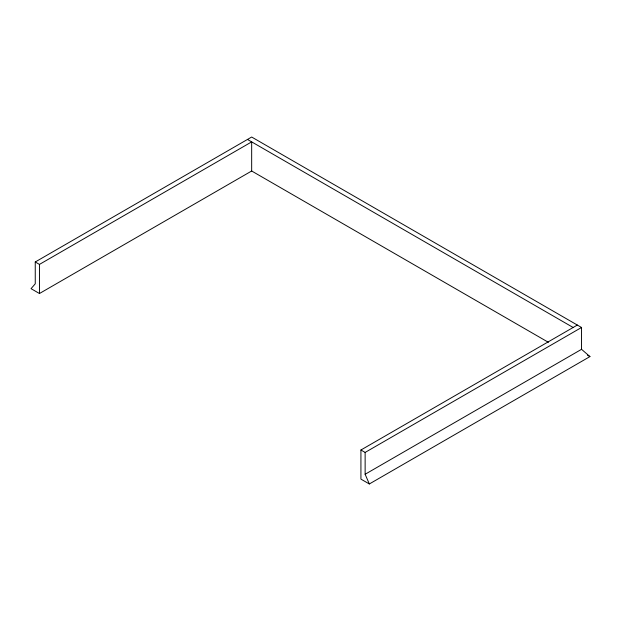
<?xml version="1.0" encoding="UTF-8"?>
<svg xmlns="http://www.w3.org/2000/svg" width="621" height="621" viewBox="0 0 621 621"><rect width="100%" height="100%" fill="white"/><g stroke="black" fill="none" stroke-linecap="round" stroke-linejoin="round"><path stroke-width="0.93" d="M548.405 342.318L251.668 171L39.457 293.516L31.05 288.664L35.25 283.813L35.25 261.977L251.668 137.031L581.543 327.484L581.543 349.32L589.95 356.594L369.332 483.969L360.925 479.117L360.925 450L577.344 325.055M35.25 261.977L39.457 264.406L251.668 141.883L251.668 171M360.925 450L365.132 452.43L581.543 327.484M369.332 483.969L365.132 474.265L581.543 349.32M247.469 139.453L573.144 327.484M587.435 355.142L589.95 356.594M365.132 452.43L365.132 474.265M39.457 264.406L39.457 293.516"/></g></svg>
